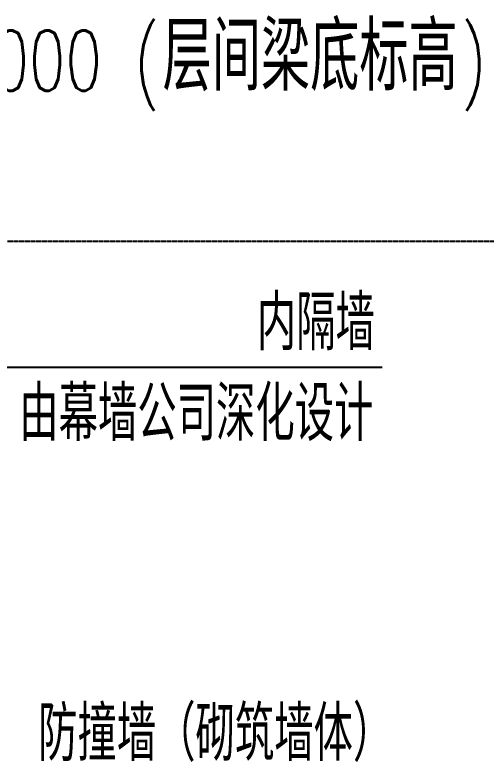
# Model space of a CAD drawing. Extents: x -1899985 to 1774885, y 556286 to 2175695.
# Drawn here: x -1751649 to -1749321, y 570188 to 573876 of the extents above; entities that cross this region are included whole.
import ezdxf

# ---------------------------------------------------------------- set-up
doc = ezdxf.new("R2010")
doc.units = 0
doc.header["$LTSCALE"] = 10
doc.header["$MEASUREMENT"] = 0
doc.linetypes.add('20剖面图$0$__DASH', pattern=[0.35, 0.25, -0.1])
doc.linetypes.add('20剖面图$0$DOTE', pattern=[2.42, 2, -0.2, 0.02, -0.2])
for name, color, linetype in [('20剖面图$0$A-AXIS-DOTE', 14, '20剖面图$0$DOTE'), ('20剖面图$0$A-AXIS-SYMB', 3, 'Continuous'), ('20剖面图$0$A-LIN-V', 9, 'Continuous'), ('20剖面图$0$PUB_TEXT', 7, 'Continuous'), ('A-LIN-V', 9, 'Continuous')]:
    doc.layers.add(name, color=color, linetype=linetype)
doc.styles.add('20剖面图$0$_TCH_DIM', font='SIMPLEX', dxfattribs={"bigfont": 'GBCBIG'})

# ---------------------------------------------------------------- blocks, each defined once
blk = doc.blocks.new('20剖面图$0$53456465')
at = {"layer": '20剖面图$0$A-AXIS-SYMB'}
blk.add_line((-1751710.6, 572356.5), (-1749783.4, 572356.5), dxfattribs=at)
at = {"layer": '20剖面图$0$PUB_TEXT', "style": '20剖面图$0$_TCH_DIM', "width": 0.705882}
for s, p in [('(', (-1751008.9, 573721.7)), (')', (-1749394.4, 573721.7)), ('6.000', (-1751978.9, 573721.7))]:
    blk.add_text(s, height=297.5, dxfattribs=at).set_placement(p)
at = {"layer": '20剖面图$0$PUB_TEXT', "style": '20剖面图$0$_TCH_DIM'}
for s, height, p in [('层间梁底标高', 337.59, (-1750868.9, 573721.7)), ('内隔墙', 270.07, (-1750403.6, 572440.5)), ('由幕墙公司深化设计', 270.07, (-1751577.2, 571992.5)), ('防撞墙（砌筑墙体）', 270.07, (-1751484, 570412.8))]:
    blk.add_text(s, height=height, dxfattribs=at).set_placement(p)
blk = doc.blocks.new('20剖面图')
at = {"layer": '20剖面图$0$A-AXIS-DOTE', "linetype": '20剖面图$0$__DASH', "ltscale": 2}
blk.add_line((-1647680.2, 572757.5), (-1785568.2, 572757.5), dxfattribs=at)
at = {"layer": '20剖面图$0$A-LIN-V'}
blk.add_blockref('20剖面图$0$53456465', (-50, -219.2), dxfattribs=at)

msp = doc.modelspace()

# ---------------------------------------------------------------- block references
at = {"layer": 'A-LIN-V'}
msp.add_blockref('20剖面图', (0, 0), dxfattribs=at)

doc.saveas('drawing.dxf')
